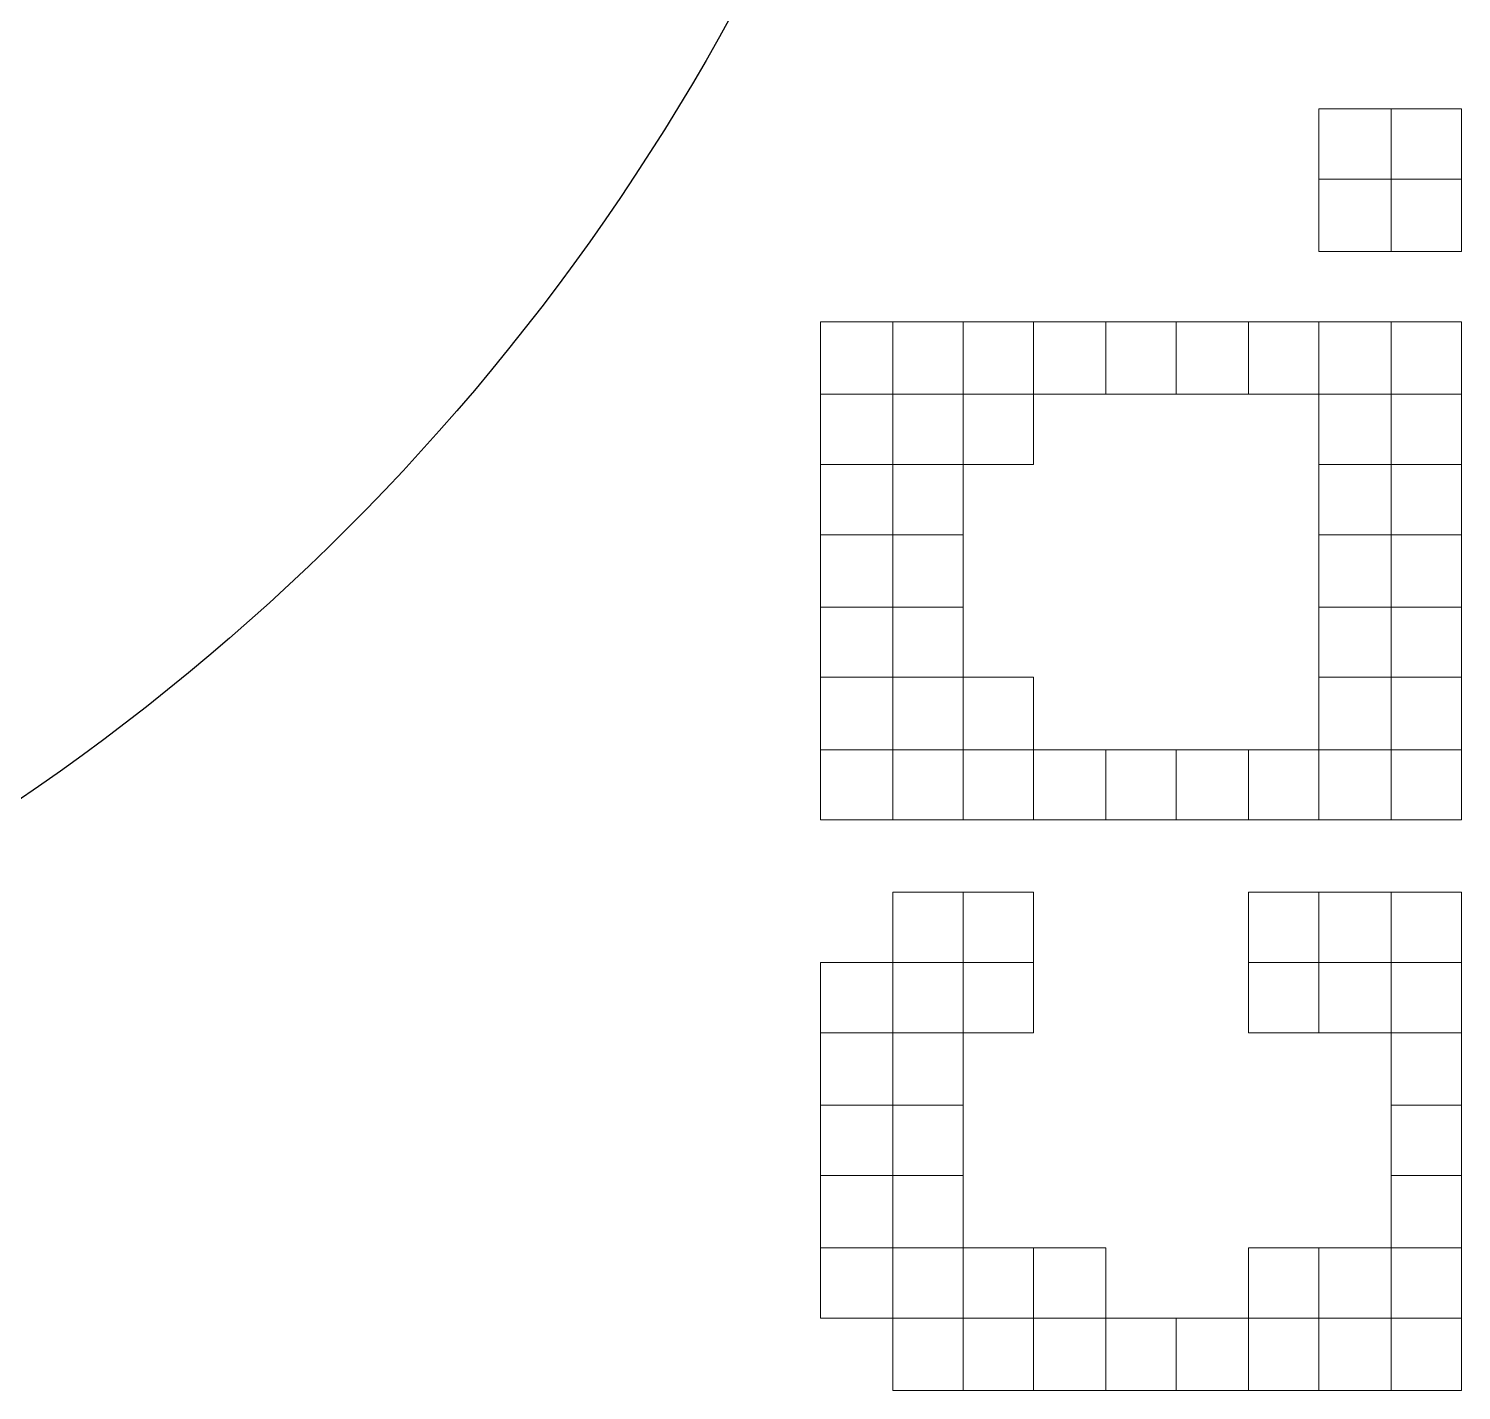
# Model space of a CAD drawing. Header units: millimetres. Extents: x -139 to 75, y -28 to 93.
# Drawn here: x -90.757 to -88.946, y 56.645 to 58.367 of the extents above; entities that cross this region are included whole.
import ezdxf

# ---------------------------------------------------------------- set-up
doc = ezdxf.new("R2010")
doc.units = ezdxf.units.MM
doc.header["$MEASUREMENT"] = 0
doc.layers.add('Layer 1', color=7, linetype='Continuous')

msp = doc.modelspace()

# ---------------------------------------------------------------- linework, layer by layer
at = {"layer": 'Layer 1', "color": 136, "lineweight": 30}
msp.add_open_spline([(-89.526, 59.7348), (-89.526, 61.2969), (-90.7923, 62.5632), (-92.3544, 62.5632), (-92.3544, 62.5632), (-93.9165, 62.5632), (-95.1828, 61.2969), (-95.1828, 59.7348), (-95.1828, 59.7348), (-95.1828, 58.1727), (-93.9165, 56.9064), (-92.3544, 56.9064), (-92.3544, 56.9064), (-90.7923, 56.9064), (-89.526, 58.1727), (-89.526, 59.7348)], degree=3, knots=[0, 0, 0, 0, 0.2, 0.2, 0.2, 0.2, 0.4, 0.4, 0.4, 0.4, 0.6, 0.6, 0.6, 0.6, 1, 1, 1, 1], dxfattribs=at)
at = {"layer": 'Layer 1', "color": 136, "lineweight": 0}
for points in [[(-89.1261, 58.1767), (-89.1261, 58.1767), (-89.1261, 58.2656), (-89.1261, 58.2656), (-89.1261, 58.2656), (-89.1261, 58.2656), (-89.0346, 58.2656), (-89.0346, 58.2656), (-89.0346, 58.2656), (-89.0346, 58.2656), (-89.0346, 58.1767), (-89.0346, 58.1767), (-89.0346, 58.1767), (-89.0346, 58.1767), (-89.1261, 58.1767), (-89.1261, 58.1767)], [(-89.0346, 58.1767), (-89.0346, 58.1767), (-89.0346, 58.2656), (-89.0346, 58.2656), (-89.0346, 58.2656), (-89.0346, 58.2656), (-88.9457, 58.2656), (-88.9457, 58.2656), (-88.9457, 58.2656), (-88.9457, 58.2656), (-88.9457, 58.1767), (-88.9457, 58.1767), (-88.9457, 58.1767), (-88.9457, 58.1767), (-89.0346, 58.1767), (-89.0346, 58.1767)], [(-89.1261, 58.0852), (-89.1261, 58.0852), (-89.1261, 58.1767), (-89.1261, 58.1767), (-89.1261, 58.1767), (-89.1261, 58.1767), (-89.0346, 58.1767), (-89.0346, 58.1767), (-89.0346, 58.1767), (-89.0346, 58.1767), (-89.0346, 58.0852), (-89.0346, 58.0852), (-89.0346, 58.0852), (-89.0346, 58.0852), (-89.1261, 58.0852), (-89.1261, 58.0852)], [(-89.0346, 58.0852), (-89.0346, 58.0852), (-89.0346, 58.1767), (-89.0346, 58.1767), (-89.0346, 58.1767), (-89.0346, 58.1767), (-88.9457, 58.1767), (-88.9457, 58.1767), (-88.9457, 58.1767), (-88.9457, 58.1767), (-88.9457, 58.0852), (-88.9457, 58.0852), (-88.9457, 58.0852), (-88.9457, 58.0852), (-89.0346, 58.0852), (-89.0346, 58.0852)], [(-89.756, 57.9049), (-89.756, 57.9049), (-89.756, 57.9963), (-89.756, 57.9963), (-89.756, 57.9963), (-89.756, 57.9963), (-89.6645, 57.9963), (-89.6645, 57.9963), (-89.6645, 57.9963), (-89.6645, 57.9963), (-89.6645, 57.9049), (-89.6645, 57.9049), (-89.6645, 57.9049), (-89.6645, 57.9049), (-89.756, 57.9049), (-89.756, 57.9049)], [(-89.6645, 57.9049), (-89.6645, 57.9049), (-89.6645, 57.9963), (-89.6645, 57.9963), (-89.6645, 57.9963), (-89.6645, 57.9963), (-89.5756, 57.9963), (-89.5756, 57.9963), (-89.5756, 57.9963), (-89.5756, 57.9963), (-89.5756, 57.9049), (-89.5756, 57.9049), (-89.5756, 57.9049), (-89.5756, 57.9049), (-89.6645, 57.9049), (-89.6645, 57.9049)], [(-89.5756, 57.9049), (-89.5756, 57.9049), (-89.5756, 57.9963), (-89.5756, 57.9963), (-89.5756, 57.9963), (-89.5756, 57.9963), (-89.4867, 57.9963), (-89.4867, 57.9963), (-89.4867, 57.9963), (-89.4867, 57.9963), (-89.4867, 57.9049), (-89.4867, 57.9049), (-89.4867, 57.9049), (-89.4867, 57.9049), (-89.5756, 57.9049), (-89.5756, 57.9049)], [(-89.4867, 57.9049), (-89.4867, 57.9049), (-89.4867, 57.9963), (-89.4867, 57.9963), (-89.4867, 57.9963), (-89.4867, 57.9963), (-89.3953, 57.9963), (-89.3953, 57.9963), (-89.3953, 57.9963), (-89.3953, 57.9963), (-89.3953, 57.9049), (-89.3953, 57.9049), (-89.3953, 57.9049), (-89.3953, 57.9049), (-89.4867, 57.9049), (-89.4867, 57.9049)], [(-89.3953, 57.9049), (-89.3953, 57.9049), (-89.3953, 57.9963), (-89.3953, 57.9963), (-89.3953, 57.9963), (-89.3953, 57.9963), (-89.3064, 57.9963), (-89.3064, 57.9963), (-89.3064, 57.9963), (-89.3064, 57.9963), (-89.3064, 57.9049), (-89.3064, 57.9049), (-89.3064, 57.9049), (-89.3064, 57.9049), (-89.3953, 57.9049), (-89.3953, 57.9049)], [(-89.3064, 57.9049), (-89.3064, 57.9049), (-89.3064, 57.9963), (-89.3064, 57.9963), (-89.3064, 57.9963), (-89.3064, 57.9963), (-89.215, 57.9963), (-89.215, 57.9963), (-89.215, 57.9963), (-89.215, 57.9963), (-89.215, 57.9049), (-89.215, 57.9049), (-89.215, 57.9049), (-89.215, 57.9049), (-89.3064, 57.9049), (-89.3064, 57.9049)], [(-89.215, 57.9049), (-89.215, 57.9049), (-89.215, 57.9963), (-89.215, 57.9963), (-89.215, 57.9963), (-89.215, 57.9963), (-89.1261, 57.9963), (-89.1261, 57.9963), (-89.1261, 57.9963), (-89.1261, 57.9963), (-89.1261, 57.9049), (-89.1261, 57.9049), (-89.1261, 57.9049), (-89.1261, 57.9049), (-89.215, 57.9049), (-89.215, 57.9049)], [(-89.1261, 57.9049), (-89.1261, 57.9049), (-89.1261, 57.9963), (-89.1261, 57.9963), (-89.1261, 57.9963), (-89.1261, 57.9963), (-89.0346, 57.9963), (-89.0346, 57.9963), (-89.0346, 57.9963), (-89.0346, 57.9963), (-89.0346, 57.9049), (-89.0346, 57.9049), (-89.0346, 57.9049), (-89.0346, 57.9049), (-89.1261, 57.9049), (-89.1261, 57.9049)], [(-89.0346, 57.9049), (-89.0346, 57.9049), (-89.0346, 57.9963), (-89.0346, 57.9963), (-89.0346, 57.9963), (-89.0346, 57.9963), (-88.9457, 57.9963), (-88.9457, 57.9963), (-88.9457, 57.9963), (-88.9457, 57.9963), (-88.9457, 57.9049), (-88.9457, 57.9049), (-88.9457, 57.9049), (-88.9457, 57.9049), (-89.0346, 57.9049), (-89.0346, 57.9049)], [(-89.756, 57.816), (-89.756, 57.816), (-89.756, 57.9049), (-89.756, 57.9049), (-89.756, 57.9049), (-89.756, 57.9049), (-89.6645, 57.9049), (-89.6645, 57.9049), (-89.6645, 57.9049), (-89.6645, 57.9049), (-89.6645, 57.816), (-89.6645, 57.816), (-89.6645, 57.816), (-89.6645, 57.816), (-89.756, 57.816), (-89.756, 57.816)], [(-89.6645, 57.816), (-89.6645, 57.816), (-89.6645, 57.9049), (-89.6645, 57.9049), (-89.6645, 57.9049), (-89.6645, 57.9049), (-89.5756, 57.9049), (-89.5756, 57.9049), (-89.5756, 57.9049), (-89.5756, 57.9049), (-89.5756, 57.816), (-89.5756, 57.816), (-89.5756, 57.816), (-89.5756, 57.816), (-89.6645, 57.816), (-89.6645, 57.816)], [(-89.5756, 57.816), (-89.5756, 57.816), (-89.5756, 57.9049), (-89.5756, 57.9049), (-89.5756, 57.9049), (-89.5756, 57.9049), (-89.4867, 57.9049), (-89.4867, 57.9049), (-89.4867, 57.9049), (-89.4867, 57.9049), (-89.4867, 57.816), (-89.4867, 57.816), (-89.4867, 57.816), (-89.4867, 57.816), (-89.5756, 57.816), (-89.5756, 57.816)], [(-89.1261, 57.816), (-89.1261, 57.816), (-89.1261, 57.9049), (-89.1261, 57.9049), (-89.1261, 57.9049), (-89.1261, 57.9049), (-89.0346, 57.9049), (-89.0346, 57.9049), (-89.0346, 57.9049), (-89.0346, 57.9049), (-89.0346, 57.816), (-89.0346, 57.816), (-89.0346, 57.816), (-89.0346, 57.816), (-89.1261, 57.816), (-89.1261, 57.816)], [(-89.0346, 57.816), (-89.0346, 57.816), (-89.0346, 57.9049), (-89.0346, 57.9049), (-89.0346, 57.9049), (-89.0346, 57.9049), (-88.9457, 57.9049), (-88.9457, 57.9049), (-88.9457, 57.9049), (-88.9457, 57.9049), (-88.9457, 57.816), (-88.9457, 57.816), (-88.9457, 57.816), (-88.9457, 57.816), (-89.0346, 57.816), (-89.0346, 57.816)], [(-89.756, 57.7271), (-89.756, 57.7271), (-89.756, 57.816), (-89.756, 57.816), (-89.756, 57.816), (-89.756, 57.816), (-89.6645, 57.816), (-89.6645, 57.816), (-89.6645, 57.816), (-89.6645, 57.816), (-89.6645, 57.7271), (-89.6645, 57.7271), (-89.6645, 57.7271), (-89.6645, 57.7271), (-89.756, 57.7271), (-89.756, 57.7271)], [(-89.6645, 57.7271), (-89.6645, 57.7271), (-89.6645, 57.816), (-89.6645, 57.816), (-89.6645, 57.816), (-89.6645, 57.816), (-89.5756, 57.816), (-89.5756, 57.816), (-89.5756, 57.816), (-89.5756, 57.816), (-89.5756, 57.7271), (-89.5756, 57.7271), (-89.5756, 57.7271), (-89.5756, 57.7271), (-89.6645, 57.7271), (-89.6645, 57.7271)], [(-89.1261, 57.7271), (-89.1261, 57.7271), (-89.1261, 57.816), (-89.1261, 57.816), (-89.1261, 57.816), (-89.1261, 57.816), (-89.0346, 57.816), (-89.0346, 57.816), (-89.0346, 57.816), (-89.0346, 57.816), (-89.0346, 57.7271), (-89.0346, 57.7271), (-89.0346, 57.7271), (-89.0346, 57.7271), (-89.1261, 57.7271), (-89.1261, 57.7271)], [(-89.0346, 57.7271), (-89.0346, 57.7271), (-89.0346, 57.816), (-89.0346, 57.816), (-89.0346, 57.816), (-89.0346, 57.816), (-88.9457, 57.816), (-88.9457, 57.816), (-88.9457, 57.816), (-88.9457, 57.816), (-88.9457, 57.7271), (-88.9457, 57.7271), (-88.9457, 57.7271), (-88.9457, 57.7271), (-89.0346, 57.7271), (-89.0346, 57.7271)], [(-89.756, 57.6357), (-89.756, 57.6357), (-89.756, 57.7271), (-89.756, 57.7271), (-89.756, 57.7271), (-89.756, 57.7271), (-89.6645, 57.7271), (-89.6645, 57.7271), (-89.6645, 57.7271), (-89.6645, 57.7271), (-89.6645, 57.6357), (-89.6645, 57.6357), (-89.6645, 57.6357), (-89.6645, 57.6357), (-89.756, 57.6357), (-89.756, 57.6357)], [(-89.6645, 57.6357), (-89.6645, 57.6357), (-89.6645, 57.7271), (-89.6645, 57.7271), (-89.6645, 57.7271), (-89.6645, 57.7271), (-89.5756, 57.7271), (-89.5756, 57.7271), (-89.5756, 57.7271), (-89.5756, 57.7271), (-89.5756, 57.6357), (-89.5756, 57.6357), (-89.5756, 57.6357), (-89.5756, 57.6357), (-89.6645, 57.6357), (-89.6645, 57.6357)], [(-89.1261, 57.6357), (-89.1261, 57.6357), (-89.1261, 57.7271), (-89.1261, 57.7271), (-89.1261, 57.7271), (-89.1261, 57.7271), (-89.0346, 57.7271), (-89.0346, 57.7271), (-89.0346, 57.7271), (-89.0346, 57.7271), (-89.0346, 57.6357), (-89.0346, 57.6357), (-89.0346, 57.6357), (-89.0346, 57.6357), (-89.1261, 57.6357), (-89.1261, 57.6357)], [(-89.0346, 57.6357), (-89.0346, 57.6357), (-89.0346, 57.7271), (-89.0346, 57.7271), (-89.0346, 57.7271), (-89.0346, 57.7271), (-88.9457, 57.7271), (-88.9457, 57.7271), (-88.9457, 57.7271), (-88.9457, 57.7271), (-88.9457, 57.6357), (-88.9457, 57.6357), (-88.9457, 57.6357), (-88.9457, 57.6357), (-89.0346, 57.6357), (-89.0346, 57.6357)], [(-89.756, 57.5468), (-89.756, 57.5468), (-89.756, 57.6357), (-89.756, 57.6357), (-89.756, 57.6357), (-89.756, 57.6357), (-89.6645, 57.6357), (-89.6645, 57.6357), (-89.6645, 57.6357), (-89.6645, 57.6357), (-89.6645, 57.5468), (-89.6645, 57.5468), (-89.6645, 57.5468), (-89.6645, 57.5468), (-89.756, 57.5468), (-89.756, 57.5468)], [(-89.6645, 57.5468), (-89.6645, 57.5468), (-89.6645, 57.6357), (-89.6645, 57.6357), (-89.6645, 57.6357), (-89.6645, 57.6357), (-89.5756, 57.6357), (-89.5756, 57.6357), (-89.5756, 57.6357), (-89.5756, 57.6357), (-89.5756, 57.5468), (-89.5756, 57.5468), (-89.5756, 57.5468), (-89.5756, 57.5468), (-89.6645, 57.5468), (-89.6645, 57.5468)], [(-89.1261, 57.5468), (-89.1261, 57.5468), (-89.1261, 57.6357), (-89.1261, 57.6357), (-89.1261, 57.6357), (-89.1261, 57.6357), (-89.0346, 57.6357), (-89.0346, 57.6357), (-89.0346, 57.6357), (-89.0346, 57.6357), (-89.0346, 57.5468), (-89.0346, 57.5468), (-89.0346, 57.5468), (-89.0346, 57.5468), (-89.1261, 57.5468), (-89.1261, 57.5468)], [(-89.0346, 57.5468), (-89.0346, 57.5468), (-89.0346, 57.6357), (-89.0346, 57.6357), (-89.0346, 57.6357), (-89.0346, 57.6357), (-88.9457, 57.6357), (-88.9457, 57.6357), (-88.9457, 57.6357), (-88.9457, 57.6357), (-88.9457, 57.5468), (-88.9457, 57.5468), (-88.9457, 57.5468), (-88.9457, 57.5468), (-89.0346, 57.5468), (-89.0346, 57.5468)], [(-89.756, 57.4553), (-89.756, 57.4553), (-89.756, 57.5468), (-89.756, 57.5468), (-89.756, 57.5468), (-89.756, 57.5468), (-89.6645, 57.5468), (-89.6645, 57.5468), (-89.6645, 57.5468), (-89.6645, 57.5468), (-89.6645, 57.4553), (-89.6645, 57.4553), (-89.6645, 57.4553), (-89.6645, 57.4553), (-89.756, 57.4553), (-89.756, 57.4553)], [(-89.6645, 57.4553), (-89.6645, 57.4553), (-89.6645, 57.5468), (-89.6645, 57.5468), (-89.6645, 57.5468), (-89.6645, 57.5468), (-89.5756, 57.5468), (-89.5756, 57.5468), (-89.5756, 57.5468), (-89.5756, 57.5468), (-89.5756, 57.4553), (-89.5756, 57.4553), (-89.5756, 57.4553), (-89.5756, 57.4553), (-89.6645, 57.4553), (-89.6645, 57.4553)], [(-89.5756, 57.4553), (-89.5756, 57.4553), (-89.5756, 57.5468), (-89.5756, 57.5468), (-89.5756, 57.5468), (-89.5756, 57.5468), (-89.4867, 57.5468), (-89.4867, 57.5468), (-89.4867, 57.5468), (-89.4867, 57.5468), (-89.4867, 57.4553), (-89.4867, 57.4553), (-89.4867, 57.4553), (-89.4867, 57.4553), (-89.5756, 57.4553), (-89.5756, 57.4553)], [(-89.1261, 57.4553), (-89.1261, 57.4553), (-89.1261, 57.5468), (-89.1261, 57.5468), (-89.1261, 57.5468), (-89.1261, 57.5468), (-89.0346, 57.5468), (-89.0346, 57.5468), (-89.0346, 57.5468), (-89.0346, 57.5468), (-89.0346, 57.4553), (-89.0346, 57.4553), (-89.0346, 57.4553), (-89.0346, 57.4553), (-89.1261, 57.4553), (-89.1261, 57.4553)], [(-89.0346, 57.4553), (-89.0346, 57.4553), (-89.0346, 57.5468), (-89.0346, 57.5468), (-89.0346, 57.5468), (-89.0346, 57.5468), (-88.9457, 57.5468), (-88.9457, 57.5468), (-88.9457, 57.5468), (-88.9457, 57.5468), (-88.9457, 57.4553), (-88.9457, 57.4553), (-88.9457, 57.4553), (-88.9457, 57.4553), (-89.0346, 57.4553), (-89.0346, 57.4553)], [(-89.756, 57.3664), (-89.756, 57.3664), (-89.756, 57.4553), (-89.756, 57.4553), (-89.756, 57.4553), (-89.756, 57.4553), (-89.6645, 57.4553), (-89.6645, 57.4553), (-89.6645, 57.4553), (-89.6645, 57.4553), (-89.6645, 57.3664), (-89.6645, 57.3664), (-89.6645, 57.3664), (-89.6645, 57.3664), (-89.756, 57.3664), (-89.756, 57.3664)], [(-89.6645, 57.3664), (-89.6645, 57.3664), (-89.6645, 57.4553), (-89.6645, 57.4553), (-89.6645, 57.4553), (-89.6645, 57.4553), (-89.5756, 57.4553), (-89.5756, 57.4553), (-89.5756, 57.4553), (-89.5756, 57.4553), (-89.5756, 57.3664), (-89.5756, 57.3664), (-89.5756, 57.3664), (-89.5756, 57.3664), (-89.6645, 57.3664), (-89.6645, 57.3664)], [(-89.5756, 57.3664), (-89.5756, 57.3664), (-89.5756, 57.4553), (-89.5756, 57.4553), (-89.5756, 57.4553), (-89.5756, 57.4553), (-89.4867, 57.4553), (-89.4867, 57.4553), (-89.4867, 57.4553), (-89.4867, 57.4553), (-89.4867, 57.3664), (-89.4867, 57.3664), (-89.4867, 57.3664), (-89.4867, 57.3664), (-89.5756, 57.3664), (-89.5756, 57.3664)], [(-89.4867, 57.3664), (-89.4867, 57.3664), (-89.4867, 57.4553), (-89.4867, 57.4553), (-89.4867, 57.4553), (-89.4867, 57.4553), (-89.3953, 57.4553), (-89.3953, 57.4553), (-89.3953, 57.4553), (-89.3953, 57.4553), (-89.3953, 57.3664), (-89.3953, 57.3664), (-89.3953, 57.3664), (-89.3953, 57.3664), (-89.4867, 57.3664), (-89.4867, 57.3664)], [(-89.3953, 57.3664), (-89.3953, 57.3664), (-89.3953, 57.4553), (-89.3953, 57.4553), (-89.3953, 57.4553), (-89.3953, 57.4553), (-89.3064, 57.4553), (-89.3064, 57.4553), (-89.3064, 57.4553), (-89.3064, 57.4553), (-89.3064, 57.3664), (-89.3064, 57.3664), (-89.3064, 57.3664), (-89.3064, 57.3664), (-89.3953, 57.3664), (-89.3953, 57.3664)], [(-89.3064, 57.3664), (-89.3064, 57.3664), (-89.3064, 57.4553), (-89.3064, 57.4553), (-89.3064, 57.4553), (-89.3064, 57.4553), (-89.215, 57.4553), (-89.215, 57.4553), (-89.215, 57.4553), (-89.215, 57.4553), (-89.215, 57.3664), (-89.215, 57.3664), (-89.215, 57.3664), (-89.215, 57.3664), (-89.3064, 57.3664), (-89.3064, 57.3664)], [(-89.215, 57.3664), (-89.215, 57.3664), (-89.215, 57.4553), (-89.215, 57.4553), (-89.215, 57.4553), (-89.215, 57.4553), (-89.1261, 57.4553), (-89.1261, 57.4553), (-89.1261, 57.4553), (-89.1261, 57.4553), (-89.1261, 57.3664), (-89.1261, 57.3664), (-89.1261, 57.3664), (-89.1261, 57.3664), (-89.215, 57.3664), (-89.215, 57.3664)], [(-89.1261, 57.3664), (-89.1261, 57.3664), (-89.1261, 57.4553), (-89.1261, 57.4553), (-89.1261, 57.4553), (-89.1261, 57.4553), (-89.0346, 57.4553), (-89.0346, 57.4553), (-89.0346, 57.4553), (-89.0346, 57.4553), (-89.0346, 57.3664), (-89.0346, 57.3664), (-89.0346, 57.3664), (-89.0346, 57.3664), (-89.1261, 57.3664), (-89.1261, 57.3664)], [(-89.0346, 57.3664), (-89.0346, 57.3664), (-89.0346, 57.4553), (-89.0346, 57.4553), (-89.0346, 57.4553), (-89.0346, 57.4553), (-88.9457, 57.4553), (-88.9457, 57.4553), (-88.9457, 57.4553), (-88.9457, 57.4553), (-88.9457, 57.3664), (-88.9457, 57.3664), (-88.9457, 57.3664), (-88.9457, 57.3664), (-89.0346, 57.3664), (-89.0346, 57.3664)], [(-89.6645, 57.1861), (-89.6645, 57.1861), (-89.6645, 57.275), (-89.6645, 57.275), (-89.6645, 57.275), (-89.6645, 57.275), (-89.5756, 57.275), (-89.5756, 57.275), (-89.5756, 57.275), (-89.5756, 57.275), (-89.5756, 57.1861), (-89.5756, 57.1861), (-89.5756, 57.1861), (-89.5756, 57.1861), (-89.6645, 57.1861), (-89.6645, 57.1861)], [(-89.5756, 57.1861), (-89.5756, 57.1861), (-89.5756, 57.275), (-89.5756, 57.275), (-89.5756, 57.275), (-89.5756, 57.275), (-89.4867, 57.275), (-89.4867, 57.275), (-89.4867, 57.275), (-89.4867, 57.275), (-89.4867, 57.1861), (-89.4867, 57.1861), (-89.4867, 57.1861), (-89.4867, 57.1861), (-89.5756, 57.1861), (-89.5756, 57.1861)], [(-89.215, 57.1861), (-89.215, 57.1861), (-89.215, 57.275), (-89.215, 57.275), (-89.215, 57.275), (-89.215, 57.275), (-89.1261, 57.275), (-89.1261, 57.275), (-89.1261, 57.275), (-89.1261, 57.275), (-89.1261, 57.1861), (-89.1261, 57.1861), (-89.1261, 57.1861), (-89.1261, 57.1861), (-89.215, 57.1861), (-89.215, 57.1861)], [(-89.1261, 57.1861), (-89.1261, 57.1861), (-89.1261, 57.275), (-89.1261, 57.275), (-89.1261, 57.275), (-89.1261, 57.275), (-89.0346, 57.275), (-89.0346, 57.275), (-89.0346, 57.275), (-89.0346, 57.275), (-89.0346, 57.1861), (-89.0346, 57.1861), (-89.0346, 57.1861), (-89.0346, 57.1861), (-89.1261, 57.1861), (-89.1261, 57.1861)], [(-89.0346, 57.1861), (-89.0346, 57.1861), (-89.0346, 57.275), (-89.0346, 57.275), (-89.0346, 57.275), (-89.0346, 57.275), (-88.9457, 57.275), (-88.9457, 57.275), (-88.9457, 57.275), (-88.9457, 57.275), (-88.9457, 57.1861), (-88.9457, 57.1861), (-88.9457, 57.1861), (-88.9457, 57.1861), (-89.0346, 57.1861), (-89.0346, 57.1861)], [(-89.756, 57.0972), (-89.756, 57.0972), (-89.756, 57.1861), (-89.756, 57.1861), (-89.756, 57.1861), (-89.756, 57.1861), (-89.6645, 57.1861), (-89.6645, 57.1861), (-89.6645, 57.1861), (-89.6645, 57.1861), (-89.6645, 57.0972), (-89.6645, 57.0972), (-89.6645, 57.0972), (-89.6645, 57.0972), (-89.756, 57.0972), (-89.756, 57.0972)], [(-89.6645, 57.0972), (-89.6645, 57.0972), (-89.6645, 57.1861), (-89.6645, 57.1861), (-89.6645, 57.1861), (-89.6645, 57.1861), (-89.5756, 57.1861), (-89.5756, 57.1861), (-89.5756, 57.1861), (-89.5756, 57.1861), (-89.5756, 57.0972), (-89.5756, 57.0972), (-89.5756, 57.0972), (-89.5756, 57.0972), (-89.6645, 57.0972), (-89.6645, 57.0972)], [(-89.5756, 57.0972), (-89.5756, 57.0972), (-89.5756, 57.1861), (-89.5756, 57.1861), (-89.5756, 57.1861), (-89.5756, 57.1861), (-89.4867, 57.1861), (-89.4867, 57.1861), (-89.4867, 57.1861), (-89.4867, 57.1861), (-89.4867, 57.0972), (-89.4867, 57.0972), (-89.4867, 57.0972), (-89.4867, 57.0972), (-89.5756, 57.0972), (-89.5756, 57.0972)], [(-89.215, 57.0972), (-89.215, 57.0972), (-89.215, 57.1861), (-89.215, 57.1861), (-89.215, 57.1861), (-89.215, 57.1861), (-89.1261, 57.1861), (-89.1261, 57.1861), (-89.1261, 57.1861), (-89.1261, 57.1861), (-89.1261, 57.0972), (-89.1261, 57.0972), (-89.1261, 57.0972), (-89.1261, 57.0972), (-89.215, 57.0972), (-89.215, 57.0972)], [(-89.1261, 57.0972), (-89.1261, 57.0972), (-89.1261, 57.1861), (-89.1261, 57.1861), (-89.1261, 57.1861), (-89.1261, 57.1861), (-89.0346, 57.1861), (-89.0346, 57.1861), (-89.0346, 57.1861), (-89.0346, 57.1861), (-89.0346, 57.0972), (-89.0346, 57.0972), (-89.0346, 57.0972), (-89.0346, 57.0972), (-89.1261, 57.0972), (-89.1261, 57.0972)], [(-89.0346, 57.0972), (-89.0346, 57.0972), (-89.0346, 57.1861), (-89.0346, 57.1861), (-89.0346, 57.1861), (-89.0346, 57.1861), (-88.9457, 57.1861), (-88.9457, 57.1861), (-88.9457, 57.1861), (-88.9457, 57.1861), (-88.9457, 57.0972), (-88.9457, 57.0972), (-88.9457, 57.0972), (-88.9457, 57.0972), (-89.0346, 57.0972), (-89.0346, 57.0972)], [(-89.756, 57.0057), (-89.756, 57.0057), (-89.756, 57.0972), (-89.756, 57.0972), (-89.756, 57.0972), (-89.756, 57.0972), (-89.6645, 57.0972), (-89.6645, 57.0972), (-89.6645, 57.0972), (-89.6645, 57.0972), (-89.6645, 57.0057), (-89.6645, 57.0057), (-89.6645, 57.0057), (-89.6645, 57.0057), (-89.756, 57.0057), (-89.756, 57.0057)], [(-89.6645, 57.0057), (-89.6645, 57.0057), (-89.6645, 57.0972), (-89.6645, 57.0972), (-89.6645, 57.0972), (-89.6645, 57.0972), (-89.5756, 57.0972), (-89.5756, 57.0972), (-89.5756, 57.0972), (-89.5756, 57.0972), (-89.5756, 57.0057), (-89.5756, 57.0057), (-89.5756, 57.0057), (-89.5756, 57.0057), (-89.6645, 57.0057), (-89.6645, 57.0057)], [(-89.0346, 57.0057), (-89.0346, 57.0057), (-89.0346, 57.0972), (-89.0346, 57.0972), (-89.0346, 57.0972), (-89.0346, 57.0972), (-88.9457, 57.0972), (-88.9457, 57.0972), (-88.9457, 57.0972), (-88.9457, 57.0972), (-88.9457, 57.0057), (-88.9457, 57.0057), (-88.9457, 57.0057), (-88.9457, 57.0057), (-89.0346, 57.0057), (-89.0346, 57.0057)], [(-89.756, 56.9168), (-89.756, 56.9168), (-89.756, 57.0057), (-89.756, 57.0057), (-89.756, 57.0057), (-89.756, 57.0057), (-89.6645, 57.0057), (-89.6645, 57.0057), (-89.6645, 57.0057), (-89.6645, 57.0057), (-89.6645, 56.9168), (-89.6645, 56.9168), (-89.6645, 56.9168), (-89.6645, 56.9168), (-89.756, 56.9168), (-89.756, 56.9168)], [(-89.6645, 56.9168), (-89.6645, 56.9168), (-89.6645, 57.0057), (-89.6645, 57.0057), (-89.6645, 57.0057), (-89.6645, 57.0057), (-89.5756, 57.0057), (-89.5756, 57.0057), (-89.5756, 57.0057), (-89.5756, 57.0057), (-89.5756, 56.9168), (-89.5756, 56.9168), (-89.5756, 56.9168), (-89.5756, 56.9168), (-89.6645, 56.9168), (-89.6645, 56.9168)], [(-89.0346, 56.9168), (-89.0346, 56.9168), (-89.0346, 57.0057), (-89.0346, 57.0057), (-89.0346, 57.0057), (-89.0346, 57.0057), (-88.9457, 57.0057), (-88.9457, 57.0057), (-88.9457, 57.0057), (-88.9457, 57.0057), (-88.9457, 56.9168), (-88.9457, 56.9168), (-88.9457, 56.9168), (-88.9457, 56.9168), (-89.0346, 56.9168), (-89.0346, 56.9168)], [(-89.756, 56.8254), (-89.756, 56.8254), (-89.756, 56.9168), (-89.756, 56.9168), (-89.756, 56.9168), (-89.756, 56.9168), (-89.6645, 56.9168), (-89.6645, 56.9168), (-89.6645, 56.9168), (-89.6645, 56.9168), (-89.6645, 56.8254), (-89.6645, 56.8254), (-89.6645, 56.8254), (-89.6645, 56.8254), (-89.756, 56.8254), (-89.756, 56.8254)], [(-89.6645, 56.8254), (-89.6645, 56.8254), (-89.6645, 56.9168), (-89.6645, 56.9168), (-89.6645, 56.9168), (-89.6645, 56.9168), (-89.5756, 56.9168), (-89.5756, 56.9168), (-89.5756, 56.9168), (-89.5756, 56.9168), (-89.5756, 56.8254), (-89.5756, 56.8254), (-89.5756, 56.8254), (-89.5756, 56.8254), (-89.6645, 56.8254), (-89.6645, 56.8254)], [(-89.0346, 56.8254), (-89.0346, 56.8254), (-89.0346, 56.9168), (-89.0346, 56.9168), (-89.0346, 56.9168), (-89.0346, 56.9168), (-88.9457, 56.9168), (-88.9457, 56.9168), (-88.9457, 56.9168), (-88.9457, 56.9168), (-88.9457, 56.8254), (-88.9457, 56.8254), (-88.9457, 56.8254), (-88.9457, 56.8254), (-89.0346, 56.8254), (-89.0346, 56.8254)], [(-89.756, 56.7365), (-89.756, 56.7365), (-89.756, 56.8254), (-89.756, 56.8254), (-89.756, 56.8254), (-89.756, 56.8254), (-89.6645, 56.8254), (-89.6645, 56.8254), (-89.6645, 56.8254), (-89.6645, 56.8254), (-89.6645, 56.7365), (-89.6645, 56.7365), (-89.6645, 56.7365), (-89.6645, 56.7365), (-89.756, 56.7365), (-89.756, 56.7365)], [(-89.6645, 56.7365), (-89.6645, 56.7365), (-89.6645, 56.8254), (-89.6645, 56.8254), (-89.6645, 56.8254), (-89.6645, 56.8254), (-89.5756, 56.8254), (-89.5756, 56.8254), (-89.5756, 56.8254), (-89.5756, 56.8254), (-89.5756, 56.7365), (-89.5756, 56.7365), (-89.5756, 56.7365), (-89.5756, 56.7365), (-89.6645, 56.7365), (-89.6645, 56.7365)], [(-89.5756, 56.7365), (-89.5756, 56.7365), (-89.5756, 56.8254), (-89.5756, 56.8254), (-89.5756, 56.8254), (-89.5756, 56.8254), (-89.4867, 56.8254), (-89.4867, 56.8254), (-89.4867, 56.8254), (-89.4867, 56.8254), (-89.4867, 56.7365), (-89.4867, 56.7365), (-89.4867, 56.7365), (-89.4867, 56.7365), (-89.5756, 56.7365), (-89.5756, 56.7365)], [(-89.4867, 56.7365), (-89.4867, 56.7365), (-89.4867, 56.8254), (-89.4867, 56.8254), (-89.4867, 56.8254), (-89.4867, 56.8254), (-89.3953, 56.8254), (-89.3953, 56.8254), (-89.3953, 56.8254), (-89.3953, 56.8254), (-89.3953, 56.7365), (-89.3953, 56.7365), (-89.3953, 56.7365), (-89.3953, 56.7365), (-89.4867, 56.7365), (-89.4867, 56.7365)], [(-89.215, 56.7365), (-89.215, 56.7365), (-89.215, 56.8254), (-89.215, 56.8254), (-89.215, 56.8254), (-89.215, 56.8254), (-89.1261, 56.8254), (-89.1261, 56.8254), (-89.1261, 56.8254), (-89.1261, 56.8254), (-89.1261, 56.7365), (-89.1261, 56.7365), (-89.1261, 56.7365), (-89.1261, 56.7365), (-89.215, 56.7365), (-89.215, 56.7365)], [(-89.1261, 56.7365), (-89.1261, 56.7365), (-89.1261, 56.8254), (-89.1261, 56.8254), (-89.1261, 56.8254), (-89.1261, 56.8254), (-89.0346, 56.8254), (-89.0346, 56.8254), (-89.0346, 56.8254), (-89.0346, 56.8254), (-89.0346, 56.7365), (-89.0346, 56.7365), (-89.0346, 56.7365), (-89.0346, 56.7365), (-89.1261, 56.7365), (-89.1261, 56.7365)], [(-89.0346, 56.7365), (-89.0346, 56.7365), (-89.0346, 56.8254), (-89.0346, 56.8254), (-89.0346, 56.8254), (-89.0346, 56.8254), (-88.9457, 56.8254), (-88.9457, 56.8254), (-88.9457, 56.8254), (-88.9457, 56.8254), (-88.9457, 56.7365), (-88.9457, 56.7365), (-88.9457, 56.7365), (-88.9457, 56.7365), (-89.0346, 56.7365), (-89.0346, 56.7365)], [(-89.6645, 56.6451), (-89.6645, 56.6451), (-89.6645, 56.7365), (-89.6645, 56.7365), (-89.6645, 56.7365), (-89.6645, 56.7365), (-89.5756, 56.7365), (-89.5756, 56.7365), (-89.5756, 56.7365), (-89.5756, 56.7365), (-89.5756, 56.6451), (-89.5756, 56.6451), (-89.5756, 56.6451), (-89.5756, 56.6451), (-89.6645, 56.6451), (-89.6645, 56.6451)], [(-89.5756, 56.6451), (-89.5756, 56.6451), (-89.5756, 56.7365), (-89.5756, 56.7365), (-89.5756, 56.7365), (-89.5756, 56.7365), (-89.4867, 56.7365), (-89.4867, 56.7365), (-89.4867, 56.7365), (-89.4867, 56.7365), (-89.4867, 56.6451), (-89.4867, 56.6451), (-89.4867, 56.6451), (-89.4867, 56.6451), (-89.5756, 56.6451), (-89.5756, 56.6451)], [(-89.4867, 56.6451), (-89.4867, 56.6451), (-89.4867, 56.7365), (-89.4867, 56.7365), (-89.4867, 56.7365), (-89.4867, 56.7365), (-89.3953, 56.7365), (-89.3953, 56.7365), (-89.3953, 56.7365), (-89.3953, 56.7365), (-89.3953, 56.6451), (-89.3953, 56.6451), (-89.3953, 56.6451), (-89.3953, 56.6451), (-89.4867, 56.6451), (-89.4867, 56.6451)], [(-89.3953, 56.6451), (-89.3953, 56.6451), (-89.3953, 56.7365), (-89.3953, 56.7365), (-89.3953, 56.7365), (-89.3953, 56.7365), (-89.3064, 56.7365), (-89.3064, 56.7365), (-89.3064, 56.7365), (-89.3064, 56.7365), (-89.3064, 56.6451), (-89.3064, 56.6451), (-89.3064, 56.6451), (-89.3064, 56.6451), (-89.3953, 56.6451), (-89.3953, 56.6451)], [(-89.3064, 56.6451), (-89.3064, 56.6451), (-89.3064, 56.7365), (-89.3064, 56.7365), (-89.3064, 56.7365), (-89.3064, 56.7365), (-89.215, 56.7365), (-89.215, 56.7365), (-89.215, 56.7365), (-89.215, 56.7365), (-89.215, 56.6451), (-89.215, 56.6451), (-89.215, 56.6451), (-89.215, 56.6451), (-89.3064, 56.6451), (-89.3064, 56.6451)], [(-89.215, 56.6451), (-89.215, 56.6451), (-89.215, 56.7365), (-89.215, 56.7365), (-89.215, 56.7365), (-89.215, 56.7365), (-89.1261, 56.7365), (-89.1261, 56.7365), (-89.1261, 56.7365), (-89.1261, 56.7365), (-89.1261, 56.6451), (-89.1261, 56.6451), (-89.1261, 56.6451), (-89.1261, 56.6451), (-89.215, 56.6451), (-89.215, 56.6451)], [(-89.1261, 56.6451), (-89.1261, 56.6451), (-89.1261, 56.7365), (-89.1261, 56.7365), (-89.1261, 56.7365), (-89.1261, 56.7365), (-89.0346, 56.7365), (-89.0346, 56.7365), (-89.0346, 56.7365), (-89.0346, 56.7365), (-89.0346, 56.6451), (-89.0346, 56.6451), (-89.0346, 56.6451), (-89.0346, 56.6451), (-89.1261, 56.6451), (-89.1261, 56.6451)], [(-89.0346, 56.6451), (-89.0346, 56.6451), (-89.0346, 56.7365), (-89.0346, 56.7365), (-89.0346, 56.7365), (-89.0346, 56.7365), (-88.9457, 56.7365), (-88.9457, 56.7365), (-88.9457, 56.7365), (-88.9457, 56.7365), (-88.9457, 56.6451), (-88.9457, 56.6451), (-88.9457, 56.6451), (-88.9457, 56.6451), (-89.0346, 56.6451), (-89.0346, 56.6451)]]:
    msp.add_open_spline(points, degree=3, knots=[0, 0, 0, 0, 0.2, 0.2, 0.2, 0.2, 0.4, 0.4, 0.4, 0.4, 0.6, 0.6, 0.6, 0.6, 1, 1, 1, 1], dxfattribs=at)

doc.saveas('drawing.dxf')
